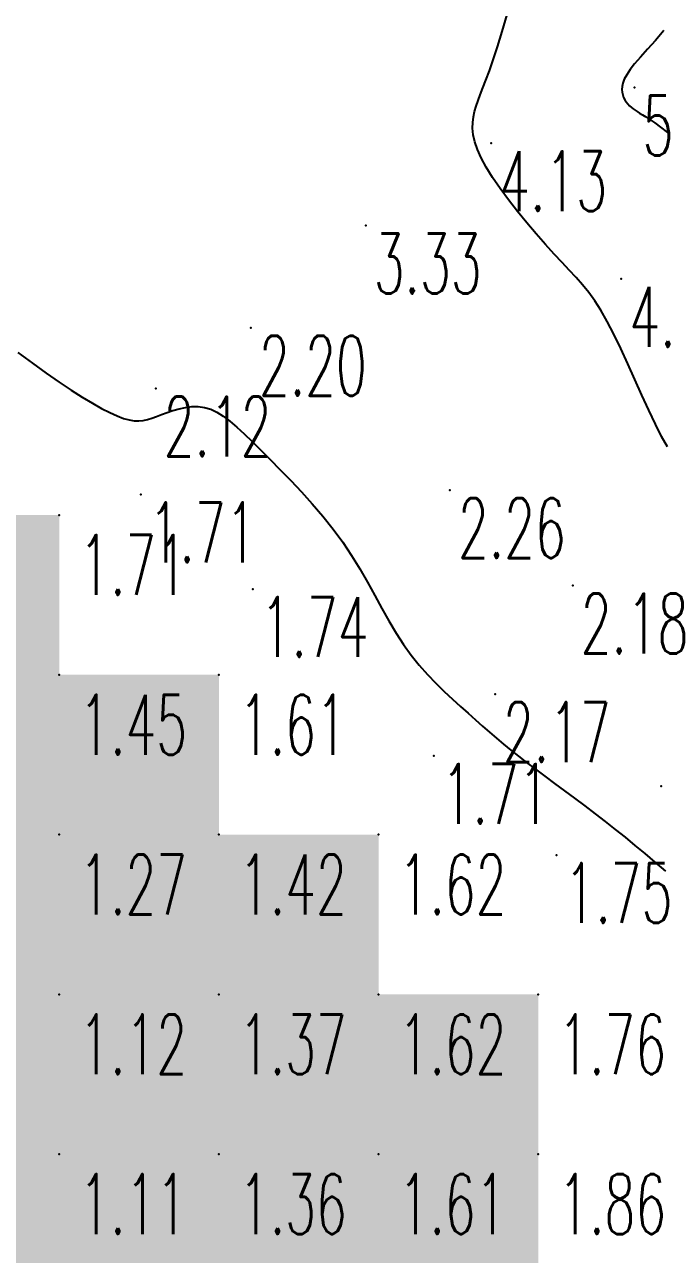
# Model space of a CAD drawing. Header units: millimetres. Extents: x 88261 to 90953, y 390274 to 392322.
# Drawn here: x 90618.1 to 90658.1, y 390961 to 391037.9 of the extents above; entities that cross this region are included whole.
import ezdxf
from ezdxf.enums import TextEntityAlignment as Align

# ---------------------------------------------------------------- set-up
doc = ezdxf.new("R2010")
doc.units = ezdxf.units.MM
doc.header["$LTSCALE"] = 25
for name, color, linetype in [('CN_01_00', 42, 'Continuous'), ('CN_02_00', 16, 'Continuous'), ('COTEAlt', 7, 'Continuous'), ('TN_COLORIAGE', 7, 'Continuous'), ('TopoAlt', 7, 'Continuous'), ('TOPOJIS', 7, 'Continuous')]:
    doc.layers.add(name, color=color, linetype=linetype)
doc.styles.add('Romans 1.0', font='Romans.shx', dxfattribs={"width": 0.99, "height": 1})
doc.styles.add('Simplex 1.0', font='Simplex.shx', dxfattribs={"width": 0.99, "height": 2.5})
doc.styles.get("Standard").update_dxf_attribs({"font": 'times.ttf'})

# ---------------------------------------------------------------- blocks, each defined once
blk = doc.blocks.new('TCPOINT')
at = {"color": 0}
blk.add_point((0, 0), dxfattribs=at)
at = {"layer": 'TopoAlt', "style": 'Romans 1.0', "width": 0.99}
blk.add_attdef('ALT', text='', height=200, dxfattribs=at).set_placement((0.5, -0.5), align=Align.TOP_LEFT)
blk = doc.blocks.new('COTE')
at = {"color": 0}
blk.add_point((0, 0), dxfattribs=at)
at = {"layer": 'COTEAlt'}
blk.add_attdef('ALT', text='', height=3.75, dxfattribs=at).set_placement((1.25, -1.25), align=Align.TOP_LEFT)

msp = doc.modelspace()

# ---------------------------------------------------------------- linework, layer by layer
at = {"layer": 'CN_01_00', "flags": 128}
for points, elevation in [([(90658.335, 391011.505), (90657.969, 391012.157), (90657.577, 391012.93), (90657.163, 391013.802), (90656.733, 391014.742), (90656.294, 391015.719), (90655.851, 391016.7), (90655.412, 391017.654), (90654.981, 391018.551), (90654.565, 391019.357), (90654.168, 391020.052), (90653.783, 391020.65), (90653.402, 391021.175), (90653.015, 391021.653), (90652.614, 391022.107), (90652.19, 391022.563), (90651.734, 391023.043), (90651.238, 391023.574), (90650.696, 391024.172), (90650.122, 391024.827), (90649.534, 391025.523), (90648.948, 391026.242), (90648.382, 391026.967), (90647.854, 391027.681), (90647.381, 391028.368), (90646.98, 391029.009), (90646.665, 391029.593), (90646.431, 391030.121), (90646.27, 391030.601), (90646.174, 391031.039), (90646.132, 391031.442), (90646.138, 391031.815), (90646.182, 391032.167), (90646.256, 391032.504), (90646.353, 391032.834), (90646.472, 391033.175), (90646.613, 391033.546), (90646.778, 391033.967), (90646.967, 391034.458), (90647.182, 391035.038), (90647.421, 391035.726), (90647.688, 391036.543), (90647.98, 391037.499), (90648.294, 391038.564)], 4), ([(90617.652, 391017.41), (90618.567, 391016.733), (90619.431, 391016.114), (90620.239, 391015.555), (90620.991, 391015.056), (90621.685, 391014.616), (90622.321, 391014.235), (90622.898, 391013.913), (90623.417, 391013.648), (90623.875, 391013.441), (90624.275, 391013.289), (90624.626, 391013.189), (90624.939, 391013.136), (90625.226, 391013.124), (90625.498, 391013.15), (90625.765, 391013.207), (90626.04, 391013.292), (90626.335, 391013.399), (90626.656, 391013.522), (90627.003, 391013.652), (90627.37, 391013.778), (90627.753, 391013.89), (90628.146, 391013.976), (90628.546, 391014.026), (90628.946, 391014.03), (90629.342, 391013.976), (90629.732, 391013.857), (90630.121, 391013.673), (90630.517, 391013.424), (90630.926, 391013.114), (90631.358, 391012.744), (90631.82, 391012.317), (90632.318, 391011.834), (90632.862, 391011.297), (90633.455, 391010.71), (90634.088, 391010.075), (90634.748, 391009.398), (90635.421, 391008.684), (90636.096, 391007.937), (90636.759, 391007.161), (90637.397, 391006.362), (90637.998, 391005.544), (90638.551, 391004.712), (90639.064, 391003.873), (90639.544, 391003.035), (90640.003, 391002.207), (90640.448, 391001.395), (90640.89, 391000.607), (90641.338, 390999.851), (90641.801, 390999.135), (90642.286, 390998.465), (90642.789, 390997.839), (90643.305, 390997.254), (90643.827, 390996.706), (90644.348, 390996.194), (90644.864, 390995.712), (90645.366, 390995.259), (90645.85, 390994.83), (90646.311, 390994.423), (90646.756, 390994.032), (90647.191, 390993.653), (90647.626, 390993.279), (90648.067, 390992.907), (90648.525, 390992.531), (90649.005, 390992.146), (90649.517, 390991.747), (90650.066, 390991.329), (90650.648, 390990.895), (90651.255, 390990.445), (90651.882, 390989.984), (90652.521, 390989.512), (90653.165, 390989.032), (90653.808, 390988.546), (90654.443, 390988.057), (90655.065, 390987.566), (90655.68, 390987.07), (90656.295, 390986.565), (90656.917, 390986.046), (90657.554, 390985.509), (90658.214, 390984.951)], 2)]:
    msp.add_lwpolyline(points, dxfattribs=dict(at, elevation=elevation))
at = {"layer": 'CN_02_00', "elevation": 5, "flags": 128}
msp.add_lwpolyline([(90658.101, 391037.566), (90657.578, 391036.938), (90657.08, 391036.387), (90656.638, 391035.904), (90656.277, 391035.483), (90655.995, 391035.116), (90655.783, 391034.797), (90655.634, 391034.519), (90655.539, 391034.277), (90655.49, 391034.063), (90655.478, 391033.872), (90655.496, 391033.696), (90655.535, 391033.531), (90655.593, 391033.376), (90655.667, 391033.23), (90655.755, 391033.094), (90655.853, 391032.969), (90655.961, 391032.853), (90656.074, 391032.749), (90656.19, 391032.654), (90656.31, 391032.57), (90656.44, 391032.486), (90656.587, 391032.396), (90656.763, 391032.288), (90656.974, 391032.155), (90657.229, 391031.987), (90657.538, 391031.774), (90657.909, 391031.508), (90658.347, 391031.182)], dxfattribs=at)
at = {"layer": 'TN_COLORIAGE', "color": 71}
for points in [[(90620.249, 390997.239, 1.261), (90620.249, 391007.239, 1.261), (90610.249, 390997.239, 1.261)], [(90620.249, 391007.239, 1.261), (90610.249, 391007.239, 1.261), (90610.249, 390997.239, 1.261)], [(90610.249, 390997.239, 1.45), (90610.249, 390987.239, 1.45), (90620.249, 390997.239, 1.45)], [(90620.249, 390987.239, 1.126), (90620.249, 390997.239, 1.126), (90610.249, 390987.239, 1.126)], [(90630.249, 390987.239, 1.273), (90630.249, 390997.239, 1.273), (90620.249, 390987.239, 1.273)], [(90630.249, 390997.239, 1.273), (90620.249, 390997.239, 1.273), (90620.249, 390987.239, 1.273)], [(90610.249, 390980.41, 1.273), (90612.012, 390979.002, 1.273), (90610.249, 390987.239, 1.273), (90620.249, 390987.239, 1.273)], [(90613.575, 390977.239, 1.273), (90612.012, 390979.002, 1.273), (90620.249, 390977.239, 1.273), (90620.249, 390987.239, 1.273)], [(90620.249, 390987.239, 1.421), (90620.249, 390977.239, 1.421), (90630.249, 390987.239, 1.421)], [(90630.249, 390977.239, 1.117), (90630.249, 390987.239, 1.117), (90620.249, 390977.239, 1.117)], [(90640.249, 390977.239, 1.367), (90640.249, 390987.239, 1.367), (90630.249, 390977.239, 1.367)], [(90640.249, 390987.239, 1.367), (90630.249, 390987.239, 1.367), (90630.249, 390977.239, 1.367)], [(90613.575, 390977.239, 1.117), (90615.654, 390972.645, 1.117), (90620.249, 390977.239, 1.117)], [(90615.792, 390967.239, 1.117), (90615.654, 390972.645, 1.117), (90620.249, 390967.239, 1.117), (90620.249, 390977.239, 1.117)], [(90620.249, 390967.239, 1.367), (90630.249, 390967.239, 1.367), (90630.249, 390977.239, 1.367)], [(90620.249, 390977.239, 1.367), (90620.249, 390967.239, 1.367), (90630.249, 390977.239, 1.367)], [(90640.249, 390967.239, 1.36), (90640.249, 390977.239, 1.36), (90630.249, 390967.239, 1.36)], [(90630.249, 390977.239, 1.616), (90630.249, 390967.239, 1.616), (90640.249, 390977.239, 1.616)], [(90650.249, 390967.239, 1.609), (90650.249, 390977.239, 1.609), (90640.249, 390967.239, 1.609)], [(90650.249, 390977.239, 1.609), (90640.249, 390977.239, 1.609), (90640.249, 390967.239, 1.609)], [(90615.792, 390967.239, 1.111), (90615.903, 390962.894, 1.111), (90620.249, 390967.239, 1.111)], [(90616.048, 390957.239, 1.111), (90615.903, 390962.894, 1.111), (90620.249, 390957.239, 1.111), (90620.249, 390967.239, 1.111)], [(90620.249, 390967.239, 1.36), (90620.249, 390957.239, 1.36), (90630.249, 390967.239, 1.36)], [(90620.249, 390957.239, 1.36), (90630.249, 390957.239, 1.36), (90630.249, 390967.239, 1.36)], [(90630.249, 390957.239, 1.609), (90640.249, 390957.239, 1.609), (90640.249, 390967.239, 1.609)], [(90630.249, 390967.239, 1.609), (90630.249, 390957.239, 1.609), (90640.249, 390967.239, 1.609)], [(90650.249, 390957.239, 1.603), (90650.249, 390967.239, 1.603), (90640.249, 390957.239, 1.603)], [(90640.249, 390967.239, 1.858), (90640.249, 390957.239, 1.858), (90650.249, 390967.239, 1.858)]]:
    msp.add_solid(points, dxfattribs=at)

# ---------------------------------------------------------------- block references
at = {"layer": 'COTEAlt'}
ref = msp.add_blockref('COTE', (90620.249, 391007.239), dxfattribs=at)
ref.add_attrib('ALT', '1.71', dxfattribs={"height": 3.75, "style": 'Simplex 1.0', "width": 0.6}).set_placement((90621.499, 391005.989), align=Align.TOP_LEFT)
ref = msp.add_blockref('COTE', (90620.249, 390997.239), dxfattribs=at)
ref.add_attrib('ALT', '1.45', dxfattribs={"height": 3.75, "style": 'Simplex 1.0', "width": 0.6}).set_placement((90621.499, 390995.989), align=Align.TOP_LEFT)
ref = msp.add_blockref('COTE', (90630.249, 390997.239), dxfattribs=at)
ref.add_attrib('ALT', '1.61', dxfattribs={"height": 3.75, "style": 'Simplex 1.0', "width": 0.6}).set_placement((90631.499, 390995.989), align=Align.TOP_LEFT)
ref = msp.add_blockref('COTE', (90620.249, 390987.239), dxfattribs=at)
ref.add_attrib('ALT', '1.27', dxfattribs={"height": 3.75, "style": 'Simplex 1.0', "width": 0.6}).set_placement((90621.499, 390985.989), align=Align.TOP_LEFT)
ref = msp.add_blockref('COTE', (90630.249, 390987.239), dxfattribs=at)
ref.add_attrib('ALT', '1.42', dxfattribs={"height": 3.75, "style": 'Simplex 1.0', "width": 0.6}).set_placement((90631.499, 390985.989), align=Align.TOP_LEFT)
ref = msp.add_blockref('COTE', (90640.249, 390987.239), dxfattribs=at)
ref.add_attrib('ALT', '1.62', dxfattribs={"height": 3.75, "style": 'Simplex 1.0', "width": 0.6}).set_placement((90641.499, 390985.989), align=Align.TOP_LEFT)
ref = msp.add_blockref('COTE', (90620.249, 390977.239), dxfattribs=at)
ref.add_attrib('ALT', '1.12', dxfattribs={"height": 3.75, "style": 'Simplex 1.0', "width": 0.6}).set_placement((90621.499, 390975.989), align=Align.TOP_LEFT)
ref = msp.add_blockref('COTE', (90630.249, 390977.239), dxfattribs=at)
ref.add_attrib('ALT', '1.37', dxfattribs={"height": 3.75, "style": 'Simplex 1.0', "width": 0.6}).set_placement((90631.499, 390975.989), align=Align.TOP_LEFT)
ref = msp.add_blockref('COTE', (90640.249, 390977.239), dxfattribs=at)
ref.add_attrib('ALT', '1.62', dxfattribs={"height": 3.75, "style": 'Simplex 1.0', "width": 0.6}).set_placement((90641.499, 390975.989), align=Align.TOP_LEFT)
ref = msp.add_blockref('COTE', (90650.249, 390977.239), dxfattribs=at)
ref.add_attrib('ALT', '1.76', dxfattribs={"height": 3.75, "style": 'Simplex 1.0', "width": 0.6}).set_placement((90651.499, 390975.989), align=Align.TOP_LEFT)
ref = msp.add_blockref('COTE', (90620.249, 390967.239), dxfattribs=at)
ref.add_attrib('ALT', '1.11', dxfattribs={"height": 3.75, "style": 'Simplex 1.0', "width": 0.6}).set_placement((90621.499, 390965.989), align=Align.TOP_LEFT)
ref = msp.add_blockref('COTE', (90630.249, 390967.239), dxfattribs=at)
ref.add_attrib('ALT', '1.36', dxfattribs={"height": 3.75, "style": 'Simplex 1.0', "width": 0.6}).set_placement((90631.499, 390965.989), align=Align.TOP_LEFT)
ref = msp.add_blockref('COTE', (90640.249, 390967.239), dxfattribs=at)
ref.add_attrib('ALT', '1.61', dxfattribs={"height": 3.75, "style": 'Simplex 1.0', "width": 0.6}).set_placement((90641.499, 390965.989), align=Align.TOP_LEFT)
ref = msp.add_blockref('COTE', (90650.249, 390967.239), dxfattribs=at)
ref.add_attrib('ALT', '1.86', dxfattribs={"height": 3.75, "style": 'Simplex 1.0', "width": 0.6}).set_placement((90651.499, 390965.989), align=Align.TOP_LEFT)
at = {"layer": 'TOPOJIS'}
ref = msp.add_blockref('TCPOINT', (90656.28, 391033.986, 5.11), dxfattribs=at)
ref.add_attrib('ALT', '5.11', dxfattribs={"layer": 'TopoAlt', "height": 3.75, "style": 'Romans 1.0', "width": 0.6}).set_placement((90656.78, 391033.486, 5.11), align=Align.TOP_LEFT)
ref = msp.add_blockref('TCPOINT', (90647.297, 391030.508, 4.134), dxfattribs=at)
ref.add_attrib('ALT', '4.13', dxfattribs={"layer": 'TopoAlt', "height": 3.75, "style": 'Romans 1.0', "width": 0.6}).set_placement((90647.797, 391030.008, 4.134), align=Align.TOP_LEFT)
ref = msp.add_blockref('TCPOINT', (90639.446, 391025.349, 3.334), dxfattribs=at)
ref.add_attrib('ALT', '3.33', dxfattribs={"layer": 'TopoAlt', "height": 3.75, "style": 'Romans 1.0', "width": 0.6}).set_placement((90639.946, 391024.849, 3.334), align=Align.TOP_LEFT)
ref = msp.add_blockref('TCPOINT', (90655.445, 391022.014, 4.199), dxfattribs=at)
ref.add_attrib('ALT', '4.20', dxfattribs={"layer": 'TopoAlt', "height": 3.75, "style": 'Romans 1.0', "width": 0.6}).set_placement((90655.945, 391021.514, 4.199), align=Align.TOP_LEFT)
ref = msp.add_blockref('TCPOINT', (90632.252, 391018.957, 2.2), dxfattribs=at)
ref.add_attrib('ALT', '2.20', dxfattribs={"layer": 'TopoAlt', "height": 3.75, "style": 'Romans 1.0', "width": 0.6}).set_placement((90632.752, 391018.457, 2.2), align=Align.TOP_LEFT)
ref = msp.add_blockref('TCPOINT', (90626.287, 391015.154, 2.123), dxfattribs=at)
ref.add_attrib('ALT', '2.12', dxfattribs={"layer": 'TopoAlt', "height": 3.75, "style": 'Romans 1.0', "width": 0.6}).set_placement((90626.787, 391014.654, 2.123), align=Align.TOP_LEFT)
ref = msp.add_blockref('TCPOINT', (90625.351, 391008.526, 1.714), dxfattribs=at)
ref.add_attrib('ALT', '1.71', dxfattribs={"layer": 'TopoAlt', "height": 3.75, "style": 'Romans 1.0', "width": 0.6}).set_placement((90625.851, 391008.026, 1.714), align=Align.TOP_LEFT)
ref = msp.add_blockref('TCPOINT', (90644.711, 391008.789, 2.26), dxfattribs=at)
ref.add_attrib('ALT', '2.26', dxfattribs={"layer": 'TopoAlt', "height": 3.75, "style": 'Romans 1.0', "width": 0.6}).set_placement((90645.211, 391008.289, 2.26), align=Align.TOP_LEFT)
ref = msp.add_blockref('TCPOINT', (90632.363, 391002.604, 1.735), dxfattribs=at)
ref.add_attrib('ALT', '1.74', dxfattribs={"layer": 'TopoAlt', "height": 3.75, "style": 'Romans 1.0', "width": 0.6}).set_placement((90632.863, 391002.104, 1.735), align=Align.TOP_LEFT)
ref = msp.add_blockref('TCPOINT', (90652.403, 391002.818, 2.184), dxfattribs=at)
ref.add_attrib('ALT', '2.18', dxfattribs={"layer": 'TopoAlt', "height": 3.75, "style": 'Romans 1.0', "width": 0.6}).set_placement((90652.903, 391002.318, 2.184), align=Align.TOP_LEFT)
ref = msp.add_blockref('TCPOINT', (90647.536, 390996.029, 2.174), dxfattribs=at)
ref.add_attrib('ALT', '2.17', dxfattribs={"layer": 'TopoAlt', "height": 3.75, "style": 'Romans 1.0', "width": 0.6}).set_placement((90648.036, 390995.529, 2.174), align=Align.TOP_LEFT)
ref = msp.add_blockref('TCPOINT', (90643.696, 390992.163, 1.711), dxfattribs=at)
ref.add_attrib('ALT', '1.71', dxfattribs={"layer": 'TopoAlt', "height": 3.75, "style": 'Romans 1.0', "width": 0.6}).set_placement((90644.196, 390991.663, 1.711), align=Align.TOP_LEFT)
ref = msp.add_blockref('TCPOINT', (90657.946, 390990.264, 2.26), dxfattribs=at)
ref.add_attrib('ALT', '2.26', dxfattribs={"layer": 'TopoAlt', "height": 3.75, "style": 'Romans 1.0', "width": 0.6}).set_placement((90658.446, 390989.764, 2.26), align=Align.TOP_LEFT)
ref = msp.add_blockref('TCPOINT', (90651.389, 390985.958, 1.75), dxfattribs=at)
ref.add_attrib('ALT', '1.75', dxfattribs={"layer": 'TopoAlt', "height": 3.75, "style": 'Romans 1.0', "width": 0.6}).set_placement((90651.889, 390985.458, 1.75), align=Align.TOP_LEFT)

doc.saveas('drawing.dxf')
